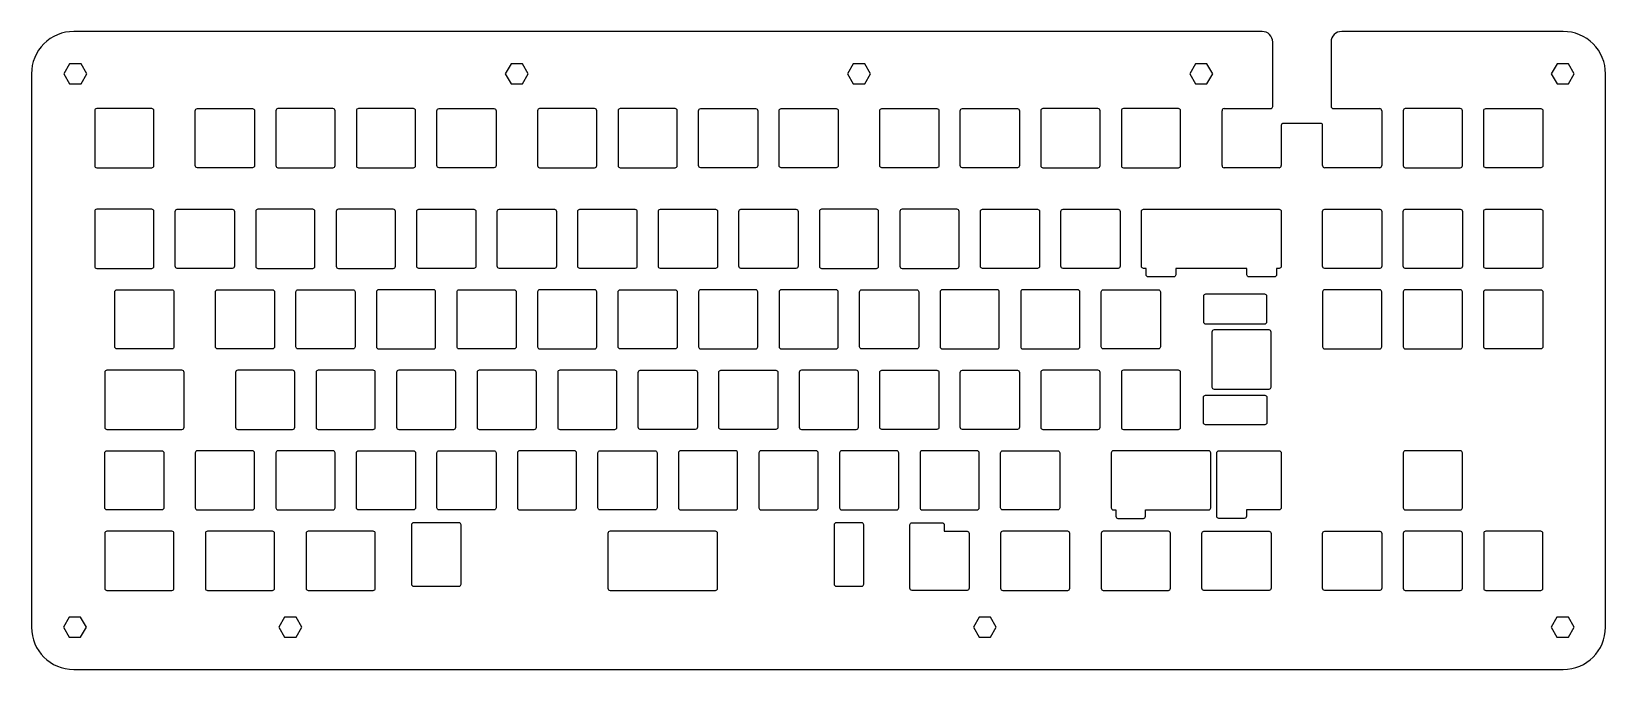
# Model space of a CAD drawing. Header units: millimetres. Extents: x -186 to 186, y -75 to 75.
import ezdxf

# ---------------------------------------------------------------- set-up
doc = ezdxf.new("R2010")
doc.units = ezdxf.units.MM
doc.layers.get('0').update_dxf_attribs({"linetype": 'CONTINUOUS'})

msp = doc.modelspace()

# ---------------------------------------------------------------- linework, layer by layer
for p, q in [((104.96, 75.49), (-176.19, 75.49)), ((176.19, 75.49), (123.77, 75.49)), ((107.46, 57.75), (107.46, 72.99)), ((121.27, 72.99), (121.27, 57.75)), ((-186.19, 65.49), (-186.18, -65.49)), ((186.19, -65.49), (186.19, 65.49)), ((95.46, 43.75), (95.46, 56.75)), ((95.96, 57.25), (106.96, 57.25)), ((121.77, 57.25), (132.77, 57.25)), ((133.27, 56.75), (133.27, 43.75)), ((109.46, 53.25), (109.46, 43.75)), ((118.77, 53.75), (109.96, 53.75)), ((119.27, 43.75), (119.27, 53.25)), ((108.96, 43.25), (95.96, 43.25)), ((132.77, 43.25), (119.77, 43.25)), ((-176.18, -75.49), (176.19, -75.49))]:
    msp.add_line(p, q)
for points in [[(-173.12, 65.49), (-174.47, 67.84), (-177.19, 67.84), (-178.55, 65.49), (-177.19, 63.14), (-174.47, 63.14)], [(-72.73, 67.84), (-74.09, 65.49), (-72.73, 63.14), (-70.02, 63.14), (-68.66, 65.49), (-70.02, 67.84)], [(6.88, 65.49), (8.23, 63.14), (10.95, 63.14), (12.3, 65.49), (10.95, 67.84), (8.23, 67.84)], [(93.27, 65.49), (91.91, 67.84), (89.2, 67.84), (87.84, 65.49), (89.2, 63.14), (91.91, 63.14)], [(178.79, 65.49), (177.43, 67.84), (174.72, 67.84), (173.36, 65.49), (174.72, 63.14), (177.43, 63.14)], [(-173.21, -65.49), (-174.57, -63.14), (-177.28, -63.14), (-178.64, -65.49), (-177.28, -67.84), (-174.57, -67.84)], [(-127.66, -65.49), (-126.31, -67.84), (-123.59, -67.84), (-122.24, -65.49), (-123.59, -63.14), (-126.31, -63.14)], [(38, -63.14), (36.64, -65.49), (38, -67.84), (40.71, -67.84), (42.07, -65.49), (40.71, -63.14)], [(174.71, -67.84), (177.43, -67.84), (178.78, -65.49), (177.43, -63.14), (174.71, -63.14), (173.36, -65.49)]]:
    msp.add_lwpolyline(points, close=True)
for points in [[(-157.24, 43.75), (-157.24, 56.75, 0.414214), (-157.74, 57.25), (-170.74, 57.25, 0.414214), (-171.24, 56.75), (-171.24, 43.75, 0.414214), (-170.74, 43.25), (-157.74, 43.25, 0.414214)], [(-133.43, 43.75, -0.414214), (-133.93, 43.25), (-146.93, 43.25, -0.414214), (-147.43, 43.75), (-147.43, 56.75, -0.414214), (-146.93, 57.25), (-133.93, 57.25, -0.414214), (-133.43, 56.75)], [(-114.38, 43.75), (-114.38, 56.75, 0.414214), (-114.88, 57.25), (-127.88, 57.25, 0.414214), (-128.38, 56.75), (-128.38, 43.75, 0.414214), (-127.88, 43.25), (-114.88, 43.25, 0.414214)], [(-109.33, 56.75), (-109.33, 43.75, 0.414214), (-108.83, 43.25), (-95.83, 43.25, 0.414214), (-95.33, 43.75), (-95.33, 56.75, 0.414214), (-95.83, 57.25), (-108.83, 57.25, 0.414214)], [(-76.28, 43.75, -0.414214), (-76.78, 43.25), (-89.78, 43.25, -0.414214), (-90.28, 43.75), (-90.28, 56.75, -0.414214), (-89.78, 57.25), (-76.78, 57.25, -0.414214), (-76.28, 56.75)], [(-52.97, 57.25), (-65.97, 57.25, 0.414214), (-66.47, 56.75), (-66.47, 43.75, 0.414214), (-65.97, 43.25), (-52.97, 43.25, 0.414214), (-52.47, 43.75), (-52.47, 56.75, 0.414214)], [(-46.92, 43.25), (-33.92, 43.25, 0.414214), (-33.42, 43.75), (-33.42, 56.75, 0.414214), (-33.92, 57.25), (-46.92, 57.25, 0.414214), (-47.42, 56.75), (-47.42, 43.75, 0.414214)], [(-14.37, 43.75, -0.414214), (-14.87, 43.25), (-27.87, 43.25, -0.414214), (-28.37, 43.75), (-28.37, 56.75, -0.414214), (-27.87, 57.25), (-14.87, 57.25, -0.414214), (-14.37, 56.75)], [(-8.82, 43.25, -0.414214), (-9.32, 43.75), (-9.32, 56.75, -0.414214), (-8.82, 57.25), (4.18, 57.25, -0.414214), (4.68, 56.75), (4.68, 43.75, -0.414214), (4.18, 43.25)], [(28.5, 43.75, -0.414214), (28, 43.25), (15, 43.25, -0.414214), (14.5, 43.75), (14.5, 56.75, -0.414214), (15, 57.25), (28, 57.25, -0.414214), (28.5, 56.75)], [(34.05, 43.25, -0.414214), (33.55, 43.75), (33.55, 56.75, -0.414214), (34.05, 57.25), (47.05, 57.25, -0.414214), (47.55, 56.75), (47.55, 43.75, -0.414214), (47.05, 43.25)], [(66.6, 43.75), (66.6, 56.75, 0.414214), (66.1, 57.25), (53.1, 57.25, 0.414214), (52.6, 56.75), (52.6, 43.75, 0.414214), (53.1, 43.25), (66.1, 43.25, 0.414214)], [(71.65, 56.75), (71.65, 43.75, 0.414214), (72.15, 43.25), (85.15, 43.25, 0.414214), (85.65, 43.75), (85.65, 56.75, 0.414214), (85.15, 57.25), (72.15, 57.25, 0.414214)], [(152.32, 43.75), (152.32, 56.75, 0.414214), (151.82, 57.25), (138.82, 57.25, 0.414214), (138.32, 56.75), (138.32, 43.75, 0.414214), (138.82, 43.25), (151.82, 43.25, 0.414214)], [(171.37, 43.75, -0.414214), (170.87, 43.25), (157.87, 43.25, -0.414214), (157.37, 43.75), (157.37, 56.75, -0.414214), (157.87, 57.25), (170.87, 57.25, -0.414214), (171.37, 56.75)], [(-170.74, 19.43), (-157.74, 19.43, 0.414214), (-157.24, 19.93), (-157.24, 32.93, 0.414214), (-157.74, 33.43), (-170.74, 33.43, 0.414214), (-171.24, 32.93), (-171.24, 19.93, 0.414214)], [(-151.69, 19.43, -0.414214), (-152.19, 19.93), (-152.19, 32.93, -0.414214), (-151.69, 33.43), (-138.69, 33.43, -0.414214), (-138.19, 32.93), (-138.19, 19.93, -0.414214), (-138.69, 19.43)], [(-119.14, 19.93), (-119.14, 32.93, 0.414214), (-119.64, 33.43), (-132.64, 33.43, 0.414214), (-133.14, 32.93), (-133.14, 19.93, 0.414214), (-132.64, 19.43), (-119.64, 19.43, 0.414214)], [(-100.09, 19.93), (-100.09, 32.93, 0.414214), (-100.59, 33.43), (-113.59, 33.43, 0.414214), (-114.09, 32.93), (-114.09, 19.93, 0.414214), (-113.59, 19.43), (-100.59, 19.43, 0.414214)], [(-94.54, 19.43, -0.414214), (-95.04, 19.93), (-95.04, 32.93, -0.414214), (-94.54, 33.43), (-81.54, 33.43, -0.414214), (-81.04, 32.93), (-81.04, 19.93, -0.414214), (-81.54, 19.43)], [(-75.99, 32.93, -0.414214), (-75.49, 33.43), (-62.49, 33.43, -0.414214), (-61.99, 32.93), (-61.99, 19.93, -0.414214), (-62.49, 19.43), (-75.49, 19.43, -0.414214), (-75.99, 19.93)], [(-43.44, 33.43, -0.414214), (-42.94, 32.93), (-42.94, 19.93, -0.414214), (-43.44, 19.43), (-56.44, 19.43, -0.414214), (-56.94, 19.93), (-56.94, 32.93, -0.414214), (-56.44, 33.43)], [(-24.39, 33.43, -0.414214), (-23.89, 32.93), (-23.89, 19.93, -0.414214), (-24.39, 19.43), (-37.39, 19.43, -0.414214), (-37.89, 19.93), (-37.89, 32.93, -0.414214), (-37.39, 33.43)], [(-4.84, 19.93, -0.414214), (-5.34, 19.43), (-18.34, 19.43, -0.414214), (-18.84, 19.93), (-18.84, 32.93, -0.414214), (-18.34, 33.43), (-5.34, 33.43, -0.414214), (-4.84, 32.93)], [(0.71, 19.43), (13.71, 19.43, 0.414214), (14.21, 19.93), (14.21, 32.93, 0.414214), (13.71, 33.43), (0.71, 33.43, 0.414214), (0.21, 32.93), (0.21, 19.93, 0.414214)], [(19.26, 32.93), (19.26, 19.93, 0.414214), (19.76, 19.43), (32.76, 19.43, 0.414214), (33.26, 19.93), (33.26, 32.93, 0.414214), (32.76, 33.43), (19.76, 33.43, 0.414214)], [(38.31, 32.93, -0.414214), (38.81, 33.43), (51.81, 33.43, -0.414214), (52.31, 32.93), (52.31, 19.93, -0.414214), (51.81, 19.43), (38.81, 19.43, -0.414214), (38.31, 19.93)], [(57.86, 19.43, -0.414214), (57.36, 19.93), (57.36, 32.93, -0.414214), (57.86, 33.43), (70.86, 33.43, -0.414214), (71.36, 32.93), (71.36, 19.93, -0.414214), (70.86, 19.43)], [(76.41, 32.93, -0.414214), (76.91, 33.43), (108.96, 33.43, -0.414214), (109.46, 32.93), (109.46, 19.93, -0.414214), (108.96, 19.43), (108.37, 19.43), (108.37, 17.93, -0.414214), (107.87, 17.43), (101.87, 17.43, -0.414214), (101.37, 17.93), (101.37, 19.43), (84.5, 19.43), (84.5, 17.93, -0.414214), (84, 17.43), (78, 17.43, -0.414214), (77.5, 17.93), (77.5, 19.43), (76.91, 19.43, -0.414214), (76.41, 19.93)], [(119.27, 32.93, -0.414214), (119.77, 33.43), (132.77, 33.43, -0.414214), (133.27, 32.93), (133.27, 19.93, -0.414214), (132.77, 19.43), (119.77, 19.43, -0.414214), (119.27, 19.93)], [(138.82, 19.43, -0.414214), (138.32, 19.93), (138.32, 32.93, -0.414214), (138.82, 33.43), (151.82, 33.43, -0.414214), (152.32, 32.93), (152.32, 19.93, -0.414214), (151.82, 19.43)], [(157.87, 19.43, -0.414214), (157.37, 19.93), (157.37, 32.93, -0.414214), (157.87, 33.43), (170.87, 33.43, -0.414214), (171.37, 32.93), (171.37, 19.93, -0.414214), (170.87, 19.43)], [(-165.98, 0.38, -0.414214), (-166.48, 0.88), (-166.48, 13.88, -0.414214), (-165.98, 14.38), (-152.98, 14.38, -0.414214), (-152.48, 13.88), (-152.48, 0.88, -0.414214), (-152.98, 0.38)], [(-128.67, 0.88, -0.414214), (-129.17, 0.38), (-142.17, 0.38, -0.414214), (-142.67, 0.88), (-142.67, 13.88, -0.414214), (-142.17, 14.38), (-129.17, 14.38, -0.414214), (-128.67, 13.88)], [(-123.62, 13.88, -0.414214), (-123.12, 14.38), (-110.12, 14.38, -0.414214), (-109.62, 13.88), (-109.62, 0.88, -0.414214), (-110.12, 0.38), (-123.12, 0.38, -0.414214), (-123.62, 0.88)], [(-104.07, 0.38), (-91.07, 0.38, 0.414214), (-90.57, 0.88), (-90.57, 13.88, 0.414214), (-91.07, 14.38), (-104.07, 14.38, 0.414214), (-104.57, 13.88), (-104.57, 0.88, 0.414214)], [(-72.02, 14.38, -0.414214), (-71.52, 13.88), (-71.52, 0.88, -0.414214), (-72.02, 0.38), (-85.02, 0.38, -0.414214), (-85.52, 0.88), (-85.52, 13.88, -0.414214), (-85.02, 14.38)], [(-52.97, 14.38), (-65.97, 14.38, 0.414214), (-66.47, 13.88), (-66.47, 0.88, 0.414214), (-65.97, 0.38), (-52.97, 0.38, 0.414214), (-52.47, 0.88), (-52.47, 13.88, 0.414214)], [(-47.42, 13.88, -0.414214), (-46.92, 14.38), (-33.92, 14.38, -0.414214), (-33.42, 13.88), (-33.42, 0.88, -0.414214), (-33.92, 0.38), (-46.92, 0.38, -0.414214), (-47.42, 0.88)], [(-28.37, 13.88), (-28.37, 0.88, 0.414214), (-27.87, 0.38), (-14.87, 0.38, 0.414214), (-14.37, 0.88), (-14.37, 13.88, 0.414214), (-14.87, 14.38), (-27.87, 14.38, 0.414214)], [(4.18, 14.38), (-8.82, 14.38, 0.414214), (-9.32, 13.88), (-9.32, 0.88, 0.414214), (-8.82, 0.38), (4.18, 0.38, 0.414214), (4.68, 0.88), (4.68, 13.88, 0.414214)], [(10.23, 0.38, -0.414214), (9.73, 0.88), (9.73, 13.88, -0.414214), (10.23, 14.38), (23.23, 14.38, -0.414214), (23.73, 13.88), (23.73, 0.88, -0.414214), (23.23, 0.38)], [(29.28, 0.38), (42.28, 0.38, 0.414214), (42.78, 0.88), (42.78, 13.88, 0.414214), (42.28, 14.38), (29.28, 14.38, 0.414214), (28.78, 13.88), (28.78, 0.88, 0.414214)], [(48.33, 0.38), (61.33, 0.38, 0.414214), (61.83, 0.88), (61.83, 13.88, 0.414214), (61.33, 14.38), (48.33, 14.38, 0.414214), (47.83, 13.88), (47.83, 0.88, 0.414214)], [(66.88, 13.88, -0.414214), (67.38, 14.38), (80.38, 14.38, -0.414214), (80.88, 13.88), (80.88, 0.88, -0.414214), (80.38, 0.38), (67.38, 0.38, -0.414214), (66.88, 0.88)], [(106.08, 6.8), (106.08, 12.8, 0.414214), (105.58, 13.3), (91.58, 13.3, 0.414214), (91.08, 12.8), (91.08, 6.8, 0.414214), (91.58, 6.3), (105.58, 6.3, 0.414214)], [(119.27, 13.88), (119.27, 0.88, 0.414214), (119.77, 0.38), (132.77, 0.38, 0.414214), (133.27, 0.88), (133.27, 13.88, 0.414214), (132.77, 14.38), (119.77, 14.38, 0.414214)], [(152.32, 0.88), (152.32, 13.88, 0.414214), (151.82, 14.38), (138.82, 14.38, 0.414214), (138.32, 13.88), (138.32, 0.88, 0.414214), (138.82, 0.38), (151.82, 0.38, 0.414214)], [(171.37, 0.88, -0.414214), (170.87, 0.38), (157.87, 0.38, -0.414214), (157.37, 0.88), (157.37, 13.88, -0.414214), (157.87, 14.38), (170.87, 14.38, -0.414214), (171.37, 13.88)], [(107.08, -8.64), (107.08, 4.36, 0.414214), (106.58, 4.86), (93.58, 4.86, 0.414214), (93.08, 4.36), (93.08, -8.64, 0.414214), (93.58, -9.14), (106.58, -9.14, 0.414214)], [(-150.6, -4.67), (-168.36, -4.67, 0.414214), (-168.86, -5.17), (-168.86, -18.17, 0.414214), (-168.36, -18.67), (-150.6, -18.67, 0.414214), (-150.1, -18.17), (-150.1, -5.17, 0.414214)], [(-137.4, -18.67), (-124.4, -18.67, 0.414214), (-123.9, -18.17), (-123.9, -5.17, 0.414214), (-124.4, -4.67), (-137.4, -4.67, 0.414214), (-137.9, -5.17), (-137.9, -18.17, 0.414214)], [(-104.85, -18.17), (-104.85, -5.17, 0.414214), (-105.35, -4.67), (-118.35, -4.67, 0.414214), (-118.85, -5.17), (-118.85, -18.17, 0.414214), (-118.35, -18.67), (-105.35, -18.67, 0.414214)], [(-86.3, -4.67), (-99.3, -4.67, 0.414214), (-99.8, -5.17), (-99.8, -18.17, 0.414214), (-99.3, -18.67), (-86.3, -18.67, 0.414214), (-85.8, -18.17), (-85.8, -5.17, 0.414214)], [(-66.75, -18.17), (-66.75, -5.17, 0.414214), (-67.25, -4.67), (-80.25, -4.67, 0.414214), (-80.75, -5.17), (-80.75, -18.17, 0.414214), (-80.25, -18.67), (-67.25, -18.67, 0.414214)], [(-61.2, -18.67), (-48.2, -18.67, 0.414214), (-47.7, -18.17), (-47.7, -5.17, 0.414214), (-48.2, -4.67), (-61.2, -4.67, 0.414214), (-61.7, -5.17), (-61.7, -18.17, 0.414214)], [(-28.65, -18.17, -0.414214), (-29.15, -18.67), (-42.15, -18.67, -0.414214), (-42.65, -18.17), (-42.65, -5.17, -0.414214), (-42.15, -4.67), (-29.15, -4.67, -0.414214), (-28.65, -5.17)], [(-23.6, -5.17, -0.414214), (-23.1, -4.67), (-10.1, -4.67, -0.414214), (-9.6, -5.17), (-9.6, -18.17, -0.414214), (-10.1, -18.67), (-23.1, -18.67, -0.414214), (-23.6, -18.17)], [(9.45, -18.17), (9.45, -5.17, 0.414214), (8.95, -4.67), (-4.05, -4.67, 0.414214), (-4.55, -5.17), (-4.55, -18.17, 0.414214), (-4.05, -18.67), (8.95, -18.67, 0.414214)], [(14.5, -5.17, -0.414214), (15, -4.67), (28, -4.67, -0.414214), (28.5, -5.17), (28.5, -18.17, -0.414214), (28, -18.67), (15, -18.67, -0.414214), (14.5, -18.17)], [(33.55, -5.17, -0.414214), (34.05, -4.67), (47.05, -4.67, -0.414214), (47.55, -5.17), (47.55, -18.17, -0.414214), (47.05, -18.67), (34.05, -18.67, -0.414214), (33.55, -18.17)], [(52.6, -5.17), (52.6, -18.17, 0.414214), (53.1, -18.67), (66.1, -18.67, 0.414214), (66.6, -18.17), (66.6, -5.17, 0.414214), (66.1, -4.67), (53.1, -4.67, 0.414214)], [(85.65, -18.17), (85.65, -5.17, 0.414214), (85.15, -4.67), (72.15, -4.67, 0.414214), (71.65, -5.17), (71.65, -18.17, 0.414214), (72.15, -18.67), (85.15, -18.67, 0.414214)], [(91.08, -11.08, -0.414214), (91.58, -10.58), (105.58, -10.58, -0.414214), (106.08, -11.08), (106.08, -17.08, -0.414214), (105.58, -17.58), (91.58, -17.58, -0.414214), (91.08, -17.08)], [(-155.36, -23.72, -0.414214), (-154.86, -24.22), (-154.86, -37.22, -0.414214), (-155.36, -37.72), (-168.36, -37.72, -0.414214), (-168.86, -37.22), (-168.86, -24.22, -0.414214), (-168.36, -23.72)], [(-133.93, -23.72), (-146.93, -23.72, 0.414214), (-147.43, -24.22), (-147.43, -37.22, 0.414214), (-146.93, -37.72), (-133.93, -37.72, 0.414214), (-133.43, -37.22), (-133.43, -24.22, 0.414214)], [(-114.38, -37.22), (-114.38, -24.22, 0.414214), (-114.88, -23.72), (-127.88, -23.72, 0.414214), (-128.38, -24.22), (-128.38, -37.22, 0.414214), (-127.88, -37.72), (-114.88, -37.72, 0.414214)], [(-95.83, -23.72, -0.414214), (-95.33, -24.22), (-95.33, -37.22, -0.414214), (-95.83, -37.72), (-108.83, -37.72, -0.414214), (-109.33, -37.22), (-109.33, -24.22, -0.414214), (-108.83, -23.72)], [(-76.28, -37.22, -0.414214), (-76.78, -37.72), (-89.78, -37.72, -0.414214), (-90.28, -37.22), (-90.28, -24.22, -0.414214), (-89.78, -23.72), (-76.78, -23.72, -0.414214), (-76.28, -24.22)], [(-70.73, -37.72), (-57.73, -37.72, 0.414214), (-57.23, -37.22), (-57.23, -24.22, 0.414214), (-57.73, -23.72), (-70.73, -23.72, 0.414214), (-71.23, -24.22), (-71.23, -37.22, 0.414214)], [(-38.68, -23.72, -0.414214), (-38.18, -24.22), (-38.18, -37.22, -0.414214), (-38.68, -37.72), (-51.68, -37.72, -0.414214), (-52.18, -37.22), (-52.18, -24.22, -0.414214), (-51.68, -23.72)], [(-33.13, -24.22), (-33.13, -37.22, 0.414214), (-32.63, -37.72), (-19.63, -37.72, 0.414214), (-19.13, -37.22), (-19.13, -24.22, 0.414214), (-19.63, -23.72), (-32.63, -23.72, 0.414214)], [(-0.58, -23.72), (-13.58, -23.72, 0.414214), (-14.08, -24.22), (-14.08, -37.22, 0.414214), (-13.58, -37.72), (-0.58, -37.72, 0.414214), (-0.08, -37.22), (-0.08, -24.22, 0.414214)], [(4.97, -24.22), (4.97, -37.22, 0.414214), (5.47, -37.72), (18.47, -37.72, 0.414214), (18.97, -37.22), (18.97, -24.22, 0.414214), (18.47, -23.72), (5.47, -23.72, 0.414214)], [(24.02, -24.22), (24.02, -37.22, 0.414214), (24.52, -37.72), (37.52, -37.72, 0.414214), (38.02, -37.22), (38.02, -24.22, 0.414214), (37.52, -23.72), (24.52, -23.72, 0.414214)], [(56.57, -23.72, -0.414214), (57.07, -24.22), (57.07, -37.22, -0.414214), (56.57, -37.72), (43.57, -37.72, -0.414214), (43.07, -37.22), (43.07, -24.22, -0.414214), (43.57, -23.72)], [(92.79, -37.22), (92.79, -24.22, 0.414214), (92.29, -23.72), (69.77, -23.72, 0.414214), (69.27, -24.22), (69.27, -37.22, 0.414214), (69.77, -37.72), (70.35, -37.72), (70.35, -39.22, 0.414214), (70.85, -39.72), (76.85, -39.72, 0.414214), (77.35, -39.22), (77.35, -37.72), (92.29, -37.72, 0.414214)], [(109.46, -37.22, -0.414214), (108.96, -37.72), (101.23, -37.72), (101.23, -39.22, -0.414214), (100.73, -39.72), (94.73, -39.72, -0.414214), (94.23, -39.22), (94.23, -24.22, -0.414214), (94.73, -23.72), (108.96, -23.72, -0.414214), (109.46, -24.22)], [(152.32, -37.22), (152.32, -24.22, 0.414214), (151.82, -23.72), (138.82, -23.72, 0.414214), (138.32, -24.22), (138.32, -37.22, 0.414214), (138.82, -37.72), (151.82, -37.72, 0.414214)], [(-84.54, -55.27), (-84.54, -41.27, 0.414214), (-85.04, -40.77), (-95.8, -40.77, 0.414214), (-96.3, -41.27), (-96.3, -55.27, 0.414214), (-95.8, -55.77), (-85.04, -55.77, 0.414214)], [(10.7, -55.27), (10.7, -41.27, 0.414214), (10.2, -40.77), (4.2, -40.77, 0.414214), (3.7, -41.27), (3.7, -55.27, 0.414214), (4.2, -55.77), (10.2, -55.77, 0.414214)], [(35.14, -42.77, -0.414214), (35.64, -43.27), (35.64, -56.27, -0.414214), (35.14, -56.77), (22.14, -56.77, -0.414214), (21.64, -56.27), (21.64, -41.27, -0.414214), (22.14, -40.77), (29.26, -40.77, -0.414214), (29.76, -41.27), (29.76, -42.77)], [(-152.48, -56.27), (-152.48, -43.27, 0.414214), (-152.98, -42.77), (-168.36, -42.77, 0.414214), (-168.86, -43.27), (-168.86, -56.27, 0.414214), (-168.36, -56.77), (-152.98, -56.77, 0.414214)], [(-128.67, -56.27), (-128.67, -43.27, 0.414214), (-129.17, -42.77), (-144.55, -42.77, 0.414214), (-145.05, -43.27), (-145.05, -56.27, 0.414214), (-144.55, -56.77), (-129.17, -56.77, 0.414214)], [(-104.85, -56.27), (-104.85, -43.27, 0.414214), (-105.35, -42.77), (-120.73, -42.77, 0.414214), (-121.23, -43.27), (-121.23, -56.27, 0.414214), (-120.73, -56.77), (-105.35, -56.77, 0.414214)], [(-24.39, -42.77), (-49.3, -42.77, 0.414214), (-49.8, -43.27), (-49.8, -56.27, 0.414214), (-49.3, -56.77), (-24.39, -56.77, 0.414214), (-23.89, -56.27), (-23.89, -43.27, 0.414214)], [(43.57, -56.77), (58.95, -56.77, 0.414214), (59.45, -56.27), (59.45, -43.27, 0.414214), (58.95, -42.77), (43.57, -42.77, 0.414214), (43.07, -43.27), (43.07, -56.27, 0.414214)], [(67.38, -56.77), (82.77, -56.77, 0.414214), (83.27, -56.27), (83.27, -43.27, 0.414214), (82.77, -42.77), (67.38, -42.77, 0.414214), (66.88, -43.27), (66.88, -56.27, 0.414214)], [(90.7, -43.27, -0.414214), (91.2, -42.77), (106.58, -42.77, -0.414214), (107.08, -43.27), (107.08, -56.27, -0.414214), (106.58, -56.77), (91.2, -56.77, -0.414214), (90.7, -56.27)], [(133.27, -56.27, -0.414214), (132.77, -56.77), (119.77, -56.77, -0.414214), (119.27, -56.27), (119.27, -43.27, -0.414214), (119.77, -42.77), (132.77, -42.77, -0.414214), (133.27, -43.27)], [(138.32, -43.27), (138.32, -56.27, 0.414214), (138.82, -56.77), (151.82, -56.77, 0.414214), (152.32, -56.27), (152.32, -43.27, 0.414214), (151.82, -42.77), (138.82, -42.77, 0.414214)], [(171.37, -56.27), (171.37, -43.27, 0.414214), (170.87, -42.77), (157.87, -42.77, 0.414214), (157.37, -43.27), (157.37, -56.27, 0.414214), (157.87, -56.77), (170.87, -56.77, 0.414214)]]:
    msp.add_lwpolyline(points, format="xyb", close=True)
for centre, radius, start, end in [((-176.19, 65.49), 10, 90.0002, 180.0047), ((104.96, 72.99), 2.5, 0.0002, 90.0002), ((123.77, 72.99), 2.5, 90.0002, 180.0002), ((176.19, 65.49), 10, 0, 90.0002), ((95.96, 56.75), 0.5, 90, 180), ((106.96, 57.75), 0.5, -90, 0.0002), ((121.77, 57.75), 0.5, 180.0002, 270), ((132.77, 56.75), 0.5, 0, 90), ((109.96, 53.25), 0.5, 90, 180), ((118.77, 53.25), 0.5, 0, 90), ((95.96, 43.75), 0.5, 180, 270), ((108.96, 43.75), 0.5, 270, 360), ((119.77, 43.75), 0.5, 180, 270), ((132.77, 43.75), 0.5, -90, 0), ((-176.18, -65.49), 10, 180.0047, 270), ((176.19, -65.49), 10, -90, 0)]:
    msp.add_arc(centre, radius, start, end)

doc.saveas('drawing.dxf')
